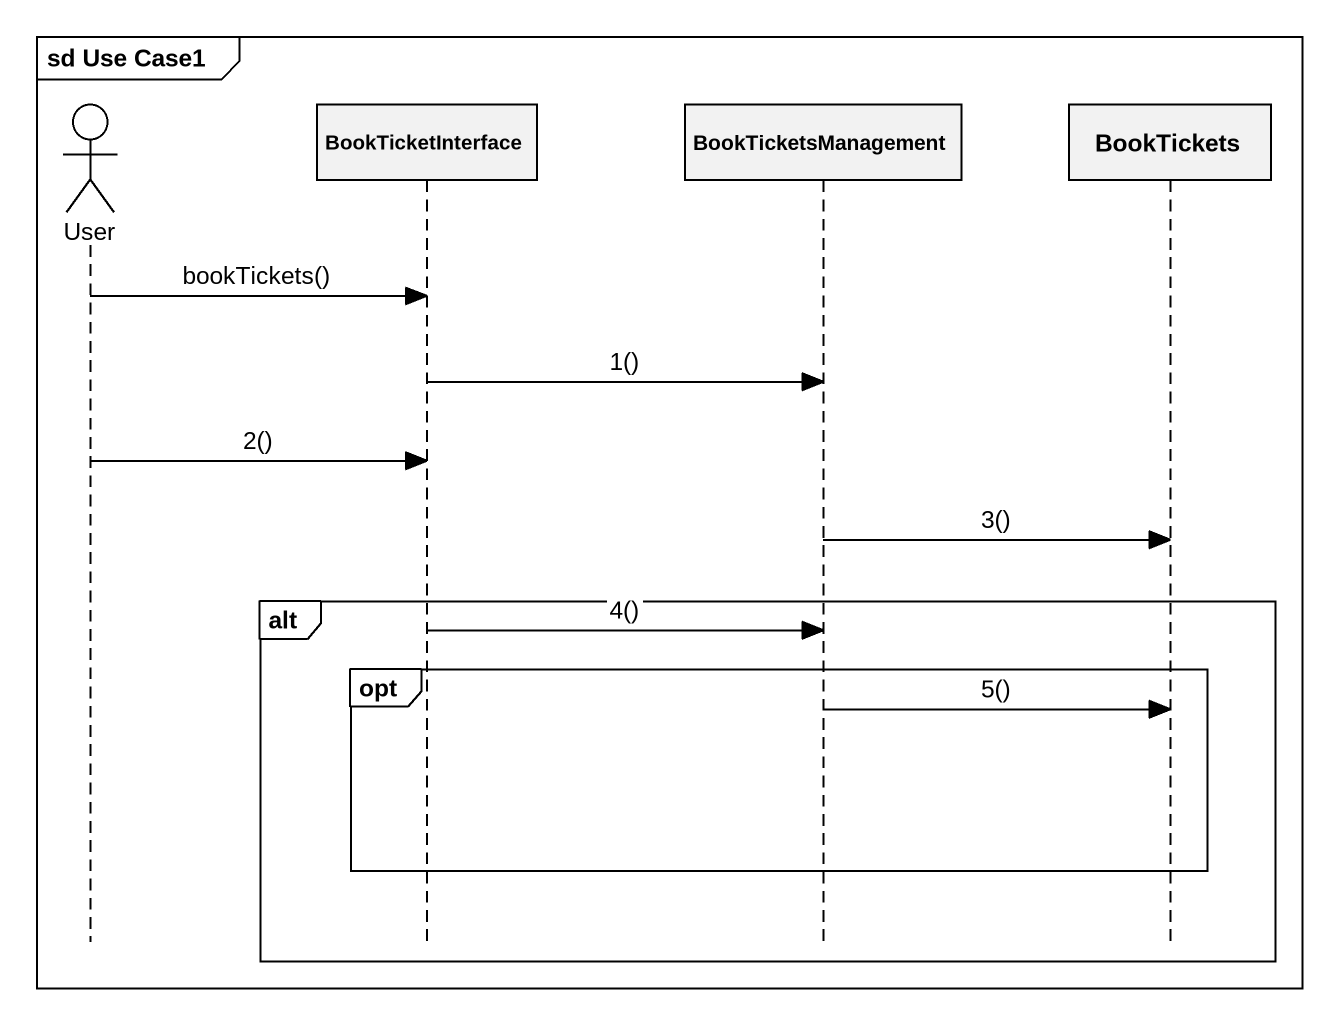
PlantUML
@startuml
mainframe sd Use Case1
hide footbox
actor User
participant BookTicketInterface
participant BookTicketsManagement
participant BookTickets

User -> BookTicketInterface : bookTickets()
BookTicketInterface -> BookTicketsManagement : 1()
User -> BookTicketInterface : 2()
BookTicketsManagement -> BookTickets : 3()
alt
  BookTicketInterface -> BookTicketsManagement : 4()
  opt
    BookTicketsManagement -> BookTickets : 5()
  end
end
@enduml
